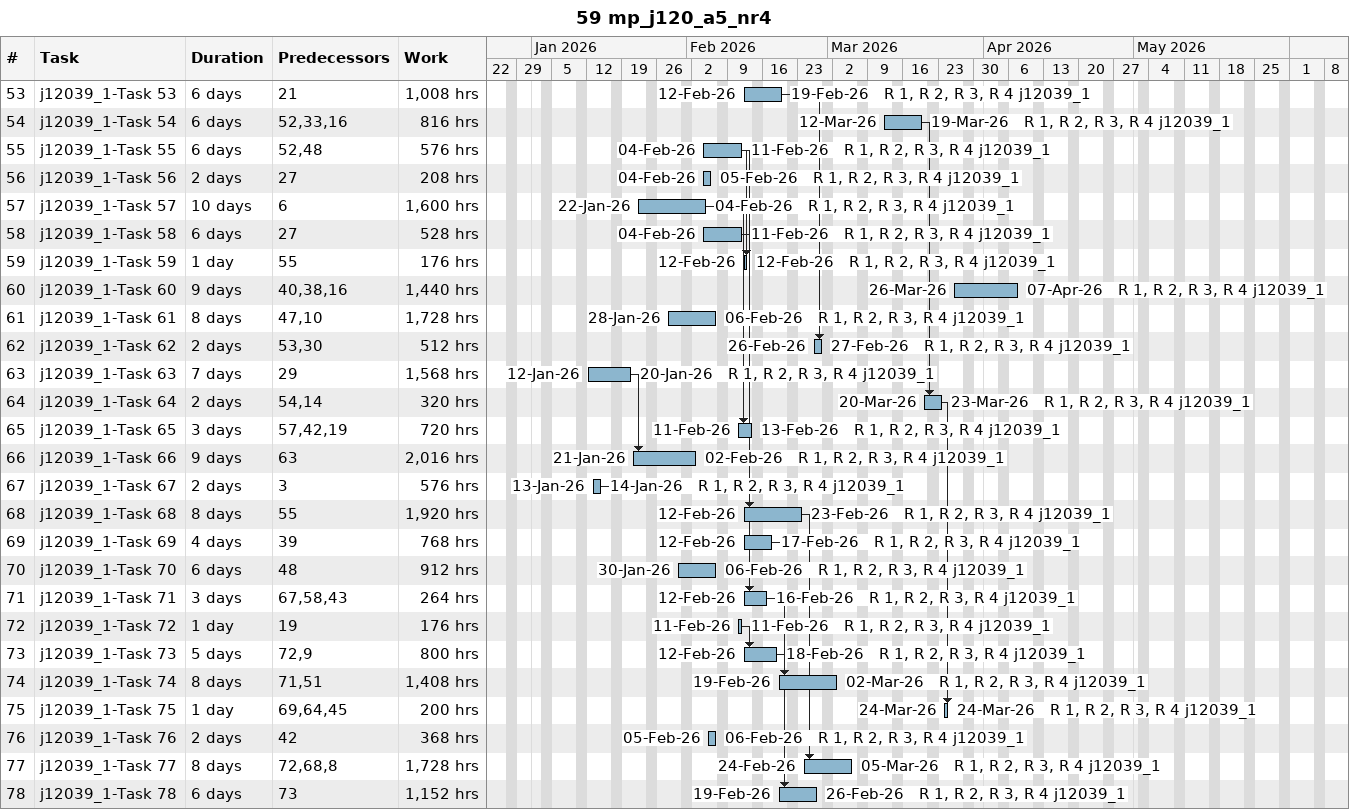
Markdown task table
59 mp_j120_a5_nr4

| ID | Task | Duration | Start | Finish | Predecessors | Resources | Work (h) |
|---|---|---|---|---|---|---|---|
| 53 | j12039_1-Task 53 | 6d | 2026-02-12 | 2026-02-19 | 21 | R 1, R 2, R 3, R 4 j12039_1 | 1008 |
| 54 | j12039_1-Task 54 | 6d | 2026-03-12 | 2026-03-19 | 52, 33, 16 | R 1, R 2, R 3, R 4 j12039_1 | 816 |
| 55 | j12039_1-Task 55 | 6d | 2026-02-04 | 2026-02-11 | 52, 48 | R 1, R 2, R 3, R 4 j12039_1 | 576 |
| 56 | j12039_1-Task 56 | 2d | 2026-02-04 | 2026-02-05 | 27 | R 1, R 2, R 3, R 4 j12039_1 | 208 |
| 57 | j12039_1-Task 57 | 10d | 2026-01-22 | 2026-02-04 | 6 | R 1, R 2, R 3, R 4 j12039_1 | 1600 |
| 58 | j12039_1-Task 58 | 6d | 2026-02-04 | 2026-02-11 | 27 | R 1, R 2, R 3, R 4 j12039_1 | 528 |
| 59 | j12039_1-Task 59 | 1d | 2026-02-12 | 2026-02-12 | 55 | R 1, R 2, R 3, R 4 j12039_1 | 176 |
| 60 | j12039_1-Task 60 | 9d | 2026-03-26 | 2026-04-07 | 40, 38, 16 | R 1, R 2, R 3, R 4 j12039_1 | 1440 |
| 61 | j12039_1-Task 61 | 8d | 2026-01-28 | 2026-02-06 | 47, 10 | R 1, R 2, R 3, R 4 j12039_1 | 1728 |
| 62 | j12039_1-Task 62 | 2d | 2026-02-26 | 2026-02-27 | 53, 30 | R 1, R 2, R 3, R 4 j12039_1 | 512 |
| 63 | j12039_1-Task 63 | 7d | 2026-01-12 | 2026-01-20 | 29 | R 1, R 2, R 3, R 4 j12039_1 | 1568 |
| 64 | j12039_1-Task 64 | 2d | 2026-03-20 | 2026-03-23 | 54, 14 | R 1, R 2, R 3, R 4 j12039_1 | 320 |
| 65 | j12039_1-Task 65 | 3d | 2026-02-11 | 2026-02-13 | 57, 42, 19 | R 1, R 2, R 3, R 4 j12039_1 | 720 |
| 66 | j12039_1-Task 66 | 9d | 2026-01-21 | 2026-02-02 | 63 | R 1, R 2, R 3, R 4 j12039_1 | 2016 |
| 67 | j12039_1-Task 67 | 2d | 2026-01-13 | 2026-01-14 | 3 | R 1, R 2, R 3, R 4 j12039_1 | 576 |
| 68 | j12039_1-Task 68 | 8d | 2026-02-12 | 2026-02-23 | 55 | R 1, R 2, R 3, R 4 j12039_1 | 1920 |
| 69 | j12039_1-Task 69 | 4d | 2026-02-12 | 2026-02-17 | 39 | R 1, R 2, R 3, R 4 j12039_1 | 768 |
| 70 | j12039_1-Task 70 | 6d | 2026-01-30 | 2026-02-06 | 48 | R 1, R 2, R 3, R 4 j12039_1 | 912 |
| 71 | j12039_1-Task 71 | 3d | 2026-02-12 | 2026-02-16 | 67, 58, 43 | R 1, R 2, R 3, R 4 j12039_1 | 264 |
| 72 | j12039_1-Task 72 | 1d | 2026-02-11 | 2026-02-11 | 19 | R 1, R 2, R 3, R 4 j12039_1 | 176 |
| 73 | j12039_1-Task 73 | 5d | 2026-02-12 | 2026-02-18 | 72, 9 | R 1, R 2, R 3, R 4 j12039_1 | 800 |
| 74 | j12039_1-Task 74 | 8d | 2026-02-19 | 2026-03-02 | 71, 51 | R 1, R 2, R 3, R 4 j12039_1 | 1408 |
| 75 | j12039_1-Task 75 | 1d | 2026-03-24 | 2026-03-24 | 69, 64, 45 | R 1, R 2, R 3, R 4 j12039_1 | 200 |
| 76 | j12039_1-Task 76 | 2d | 2026-02-05 | 2026-02-06 | 42 | R 1, R 2, R 3, R 4 j12039_1 | 368 |
| 77 | j12039_1-Task 77 | 8d | 2026-02-24 | 2026-03-05 | 72, 68, 8 | R 1, R 2, R 3, R 4 j12039_1 | 1728 |
| 78 | j12039_1-Task 78 | 6d | 2026-02-19 | 2026-02-26 | 73 | R 1, R 2, R 3, R 4 j12039_1 | 1152 |
